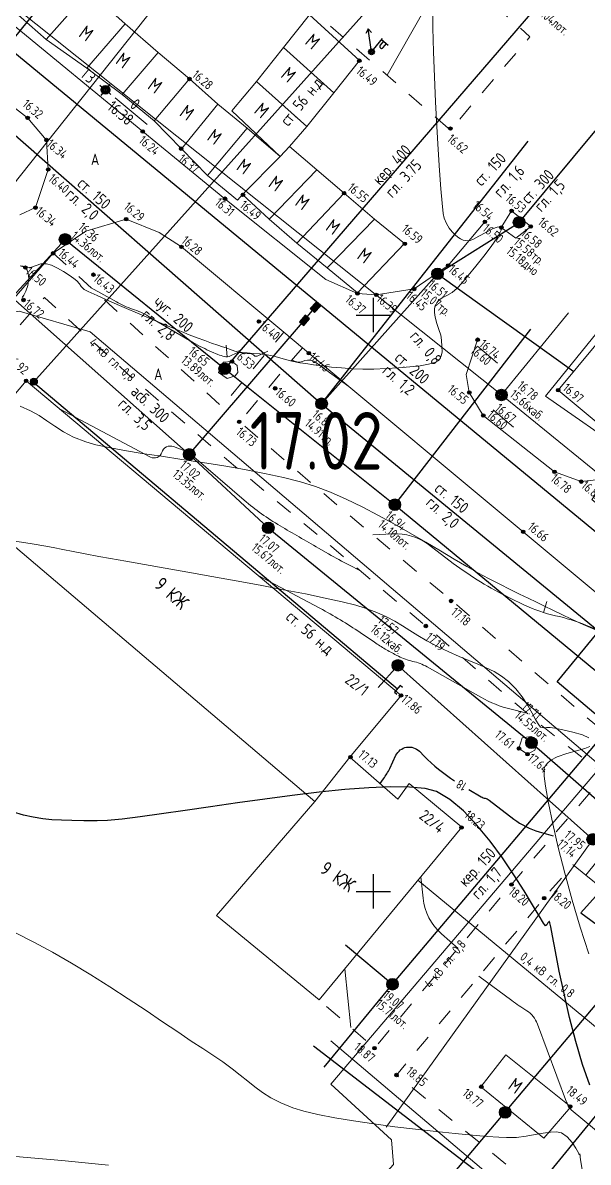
# Model space of a CAD drawing. Header units: metres. Extents: x -149473 to 83396, y -14167 to 104709.
# Drawn here: x -4696.25 to -4671.74, y 42681.98 to 42731.4 of the extents above; entities that cross this region are included whole.
import ezdxf
from ezdxf.enums import TextEntityAlignment as Align

# ---------------------------------------------------------------- set-up
doc = ezdxf.new("R2010")
doc.units = ezdxf.units.M
doc.linetypes.add('g5_01_5x1_5', pattern=[1.5, 0.75, -0.75])
for name, color, linetype, transparency in [('01_Геодезические пункты', 7, 'Continuous', 0.6), ('02_Сетка', 7, 'Continuous', 0.6), ('03_Здания и строения', 7, 'Continuous', 0.6), ('06_Инженерно-технические сооружения', 7, 'Continuous', 0.6), ('07_Объекты электропередачи', 7, 'Continuous', 0.6), ('10_Границы покрытий и угодий', 7, 'Continuous', 0.6), ('19_Горизонтали', 7, 'Continuous', 0.6), ('30_Канализация', 7, 'Continuous', 0.6), ('31_Водопровод', 7, 'Continuous', 0.6), ('32_Теплосеть', 7, 'Continuous', 0.6), ('33_Газопровод', 7, 'Continuous', 0.6), ('35_Телефон', 7, 'Continuous', 0.6), ('37_Кабель низкого напряжения', 7, 'Continuous', 0.6), ('38_Кабели высокого напряжения', 7, 'Continuous', 0.6), ('44_Крышки колодцев', 7, 'Continuous', 0.6), ('61_Отметки высоты поверхности', 7, 'Continuous', 0.6)]:
    doc.layers.add(name, color=color, linetype=linetype, transparency=transparency)
doc.layers.add('Viewport2ForCustomObjects_0', color=7, linetype='Continuous')
doc.layers.add('Сети_Горизонтали.Вспомогательные', color=1, linetype='Continuous', lineweight=9)
doc.layers.add('Сети_Горизонтали.Основные', color=1, linetype='Continuous', lineweight=30)
doc.styles.add('LIKE11', font='GOST_0.TTF')
doc.styles.add('LIKE14', font='GOST_0.TTF')
doc.styles.add('LIKE17', font='GOST_0.TTF')
doc.styles.add('LIKE32', font='GOST_0.TTF')
doc.styles.add('LIKE36', font='GOST_0.TTF')
doc.styles.add('Line_GUGK', font='GOST_0.TTF')
doc.styles.add('pragmai.shx', font='GOST_0.TTF')
doc.styles.get("Standard").update_dxf_attribs({"font": 'GOST_0.TTF'})
doc.linetypes.add('g5_119_1', pattern='A,4,-1,[31,GUGK_2005.shx,S=0.1,R=0,X=0,Y=0],0.35,[31,GUGK_2005.shx,S=0.08,R=0,X=0,Y=0],3.3,[31,GUGK_2005.shx,S=0.08,R=180,X=0,Y=0],0.35,[31,GUGK_2005.shx,S=0.1,R=180,X=0,Y=0],-1', length=10)
doc.linetypes.add('g5_119_3', pattern='A,4,-1,[31,GUGK_2005.shx,S=0.1,R=0,X=0,Y=0],4,[31,GUGK_2005.shx,S=0.1,R=180,X=0,Y=0],-1', length=10)
doc.linetypes.add('g5_121_g', pattern='A,4,-0.4,["Г",Line_GUGK,S=1,R=0,X=0,Y=-0.5],-1.2,12', length=17.6)
doc.linetypes.add('g5_121_t', pattern='A,4,-0.4,["Т",Line_GUGK,S=1,R=0,X=0,Y=-0.5],-1.2,12', length=17.6)
doc.linetypes.add('g5_122_g', pattern='A,1,-1,1.5,-0.4,["Г",Line_GUGK,S=1,R=0,X=0,Y=-0.5],-1.5,1.5,-1,4,-1,4,-1,3', length=20.9)
doc.linetypes.add('g5_122_k', pattern='A,1,-1,1.5,-0.4,["К",Line_GUGK,S=1,R=0,X=0,Y=-0.5],-1.5,1.5,-1,4,-1,4,-1,3', length=20.9)
doc.linetypes.add('g5_122_kl', pattern='A,1,-1,1.5,-0.4,["Кл",Line_GUGK,S=1,R=0,X=0,Y=-0.5],-2.4,1.5,-1,4,-1,4,-1,3', length=21.8)
doc.linetypes.add('g5_122_t', pattern='A,1,-1,1.5,-0.4,["Т",Line_GUGK,S=1,R=0,X=0,Y=-0.5],-1.5,1.5,-1,4,-1,4,-1,3', length=20.9)
doc.linetypes.add('g5_122_v', pattern='A,1,-1,1.5,-0.4,["В",Line_GUGK,S=1,R=0,X=0,Y=-0.5],-1.5,1.5,-1,4,-1,4,-1,3', length=20.9)
doc.linetypes.add('g5_133_t', pattern='A,2,[27,GUGK_2005.shx,S=0.4,R=0,X=0,Y=0],2,-1,2,[27,GUGK_2005.shx,S=0.4,R=0,X=0,Y=0],2,-1,2,[27,GUGK_2005.shx,S=0.4,R=0,X=0,Y=0],2,-0.1,["V",Line_GUGK,S=1,R=0,X=0,Y=-0.5],-1', length=15.1)

# ---------------------------------------------------------------- blocks, each defined once
blk = doc.blocks.new('g5_012')
at = {"color": 92}
for points in [[(0, -1.5), (0, 1.5)], [(-1.5, 0), (1.5, 0)]]:
    blk.add_lwpolyline(points, dxfattribs=at)
blk = doc.blocks.new('g5_115_1')
at = {"color": 0}
for points in [[(0, 0), (2, 0)], [(1.647, -0.252), (2, 0), (1.647, 0.252)]]:
    blk.add_lwpolyline(points, dxfattribs=at)
blk = doc.blocks.new('g5_330')
blk.add_hatch(color=0).paths.add_polyline_path([(0.15, 0, 1), (-0.15, 0, 1)])
at = {"color": 0}
blk.add_circle((0, 0), 0.15, dxfattribs=at)
blk = doc.blocks.new('g5_117v')
h = blk.add_hatch(color=255)
h.paths.add_polyline_path([(-0.461, 0.037), (0.461, 0.037, 0.921954)])
h.paths.add_polyline_path([(0.461, -0.037), (-0.461, -0.037, 0.921954)])
at = {"color": 0}
blk.add_line((-0.5, 0), (0.5, 0), dxfattribs=at)
blk.add_circle((0, 0), 0.5, dxfattribs=at)
blk = doc.blocks.new('g5_117sv')
h = blk.add_hatch(color=255)
h.paths.add_polyline_path([(-0.038, 0.461, 0.390634), (-0.463, 0, 0.11106), (-0.418, -0.198), (-0.038, 0.022)])
h.paths.add_polyline_path([(0.037, 0.022), (0.418, -0.198, 0.11106), (0.463, 0, 0.390634), (0.037, 0.461)])
h.paths.add_polyline_path([(-0.38, -0.263, 0.524447), (0.38, -0.263), (0, -0.043)])
at = {"color": 0}
for points in [[(0, 0.5), (0, 0)], [(0, 0), (-0.433, -0.25)], [(0.433, -0.25), (0, 0)]]:
    blk.add_lwpolyline(points, dxfattribs=at)
blk.add_circle((0, 0), 0.5, dxfattribs=at)
blk = doc.blocks.new('g5_110_1c')
h = blk.add_hatch(color=255)
edge = h.paths.add_edge_path()
edge.add_arc((0, 0), 0.212, 0, 360)
edge = h.paths.add_edge_path(flags=16)
edge.add_arc((0, 0), 0.0975, 0, 360)
h = blk.add_hatch(color=0)
edge = h.paths.add_edge_path()
edge.add_arc((0, 0), 0.06, 0, 360)
at = {"color": 0}
for p, q in [((0, 0.25), (0, 1.5)), ((0, 1.375), (0.75, 1.375))]:
    blk.add_line(p, q, dxfattribs=at)
blk.add_lwpolyline([(0.2, 1.375), (0.2, 0.932, 1.040016), (0.55, 0.932), (0.55, 1.375)], format="xyb", dxfattribs=at)
for radius in [0.25, 0.06]:
    blk.add_circle((0, 0), radius, dxfattribs=at)
blk = doc.blocks.new('g5_005_1')
h = blk.add_hatch(color=255)
edge = h.paths.add_edge_path()
edge.add_arc((0, 0), 0.338, 0, 360)
edge = h.paths.add_edge_path(flags=16)
edge.add_arc((0, 0), 0.1, 0, 360)
at = {"color": 0}
for p, q in [((-0.625, 0), (-0.375, 0)), ((0, 0.625), (0, 0.375)), ((0.375, 0), (0.625, 0)), ((0, -0.375), (0, -0.625))]:
    blk.add_line(p, q, dxfattribs=at)
for radius in [0.375, 0.0625]:
    blk.add_circle((0, 0), radius, dxfattribs=at)
blk = doc.blocks.new('g5_128a')
h = blk.add_hatch(color=255)
h.paths.add_polyline_path([(-0.1625, 0.2125), (-0.3375, 0.2125), (-0.3375, -0.2125), (-0.1625, -0.2125)])
h.paths.add_polyline_path([(0.0875, 0.2125), (-0.0875, 0.2125), (-0.0875, -0.2125), (0.0875, -0.2125)])
h.paths.add_polyline_path([(0.3375, 0.2125), (0.1625, 0.2125), (0.1625, -0.2125), (0.3375, -0.2125)])
at = {"color": 0}
blk.add_lwpolyline([(-0.375, -0.25), (0.375, -0.25), (0.375, 0.25), (-0.375, 0.25)], close=True, dxfattribs=at)
for points in [[(-0.125, -0.25), (-0.125, 0.25)], [(0.125, -0.25), (0.125, 0.25)]]:
    blk.add_lwpolyline(points, dxfattribs=at)
blk = doc.blocks.new('g5_117kb')
h = blk.add_hatch(color=255)
h.paths.add_polyline_path([(0.037, 0.037), (0.461, 0.037, 0.367426), (0.037, 0.461)])
h.paths.add_polyline_path([(-0.038, 0.461, 0.367426), (-0.461, 0.037), (-0.038, 0.037)])
h.paths.add_polyline_path([(-0.038, -0.038), (-0.461, -0.038, 0.367426), (-0.038, -0.461)])
h.paths.add_polyline_path([(0.037, -0.461, 0.367426), (0.461, -0.038), (0.037, -0.038)])
at = {"color": 0}
for points in [[(-0.5, 0), (0.5, 0)], [(0, 0.5), (0, -0.5)]]:
    blk.add_lwpolyline(points, dxfattribs=at)
blk.add_circle((0, 0), 0.5, dxfattribs=at)
blk = doc.blocks.new('g5_117kl')
h = blk.add_hatch(color=255)
h.paths.add_polyline_path([(0.418, 0.198, 0.633652), (-0.418, 0.198)])
h.paths.add_polyline_path([(-0.446, 0.122, 0.067116), (-0.463, 0, 0.067116), (-0.446, -0.122), (0.446, -0.122, 0.067116), (0.463, 0, 0.067116), (0.446, 0.122)])
h.paths.add_polyline_path([(-0.418, -0.198, 0.633652), (0.418, -0.198)])
at = {"color": 0}
for p, q in [((-0.474, 0.16), (0.474, 0.16)), ((-0.474, -0.16), (0.474, -0.16))]:
    blk.add_line(p, q, dxfattribs=at)
blk.add_circle((0, 0), 0.5, dxfattribs=at)
blk = doc.blocks.new('g5_121_7a')
at = {"color": 0, "lineweight": 30}
blk.add_lwpolyline([(0.25, 0.375), (0, 0.375), (0, -0.375), (0.25, -0.375)], dxfattribs=at)
blk = doc.blocks.new('g5_117')
h = blk.add_hatch(color=255)
h.paths.add_polyline_path([(-0.299, 0.352), (0.352, -0.299, 0.177899), (0.463, 0, 0.639215)])
h.paths.add_polyline_path([(-0.352, 0.299, 0.177899), (-0.463, 0, 0.639215), (0.299, -0.352)])
at = {"color": 0}
blk.add_lwpolyline([(0.354, -0.354), (-0.354, 0.354)], dxfattribs=at)
blk.add_circle((0, 0), 0.5, dxfattribs=at)
blk = doc.blocks.new('g5_121_7c')
h = blk.add_hatch(color=0)
edge = h.paths.add_edge_path()
edge.add_arc((0, 0), 0.3, 0, 360)
at = {"color": 0}
blk.add_circle((0, 0), 0.3, dxfattribs=at)
blk = doc.blocks.new('g_scratch')
at = {"color": 0, "linetype": 'ByBlock', "lineweight": 15}
blk.add_line((0, 0), (1, 0), dxfattribs=at)
blk = doc.blocks.new('CustomObjectsInViewport2_0')
at = {"layer": 'Сети_Горизонтали.Вспомогательные', "color": 42, "flags": 128}
for points, elevation in [([(2747.188, 1833.112), (2747.2, 1831.183), (2747.246, 1829.104), (2747.319, 1826.941), (2747.414, 1824.762), (2747.525, 1822.633), (2747.644, 1820.622), (2747.766, 1818.794), (2747.886, 1817.218), (2747.996, 1815.959), (2748.09, 1815.086), (2748.163, 1814.664), (2748.361, 1814.206), (2748.604, 1813.81), (2748.867, 1813.48), (2749.126, 1813.218), (2749.357, 1813.029), (2749.595, 1812.871), (2749.812, 1812.771), (2750.043, 1812.722), (2750.324, 1812.714), (2750.658, 1812.83), (2751.171, 1813.101), (2751.769, 1813.432), (2752.356, 1813.729), (2752.756, 1813.879), (2752.983, 1813.909), (2753.088, 1813.878), (2753.124, 1813.845), (2753.14, 1813.809), (2753.133, 1813.697), (2753.034, 1813.443), (2752.76, 1812.968), (2752.244, 1812.216), (2751.604, 1811.363), (2750.916, 1810.492), (2750.253, 1809.685), (2749.689, 1809.024), (2749.3, 1808.591), (2748.849, 1808.217), (2748.405, 1807.967), (2747.997, 1807.752), (2747.715, 1807.543), (2747.539, 1807.334), (2747.442, 1807.16), (2747.401, 1807.059), (2747.372, 1806.971), (2747.336, 1806.785), (2747.329, 1806.488), (2747.391, 1806.07), (2747.539, 1805.532), (2747.716, 1805.001), (2747.867, 1804.508), (2747.934, 1804.079), (2747.965, 1803.542), (2747.985, 1803.081), (2747.919, 1802.682), (2747.693, 1802.332), (2747.374, 1802.155), (2746.822, 1802.001), (2746.08, 1801.869), (2745.191, 1801.761), (2744.196, 1801.676), (2743.139, 1801.615), (2742.06, 1801.578), (2741.117, 1801.576), (2740.179, 1801.611), (2739.263, 1801.673), (2738.388, 1801.756), (2737.571, 1801.85), (2736.829, 1801.95), (2736.181, 1802.046), (2735.643, 1802.131), (2734.965, 1802.262), (2734.412, 1802.404), (2733.915, 1802.547), (2733.405, 1802.683), (2732.814, 1802.804), (2732.184, 1802.89), (2731.609, 1802.941), (2731.101, 1802.973), (2730.67, 1803.004), (2730.33, 1803.052), (2730.024, 1803.128), (2729.79, 1803.207), (2729.558, 1803.297), (2729.26, 1803.406), (2728.957, 1803.51), (2728.533, 1803.655), (2728.01, 1803.837), (2727.409, 1804.051), (2726.753, 1804.294), (2726.061, 1804.561), (2725.391, 1804.833), (2724.385, 1805.25), (2723.151, 1805.768), (2721.796, 1806.342), (2720.427, 1806.926), (2719.152, 1807.478), (2718.076, 1807.951), (2717.306, 1808.302), (2716.951, 1808.485), (2716.711, 1808.733), (2716.558, 1808.98), (2716.325, 1809.243), (2716.069, 1809.438), (2715.666, 1809.718), (2715.172, 1810.035), (2714.642, 1810.339), (2714.133, 1810.582), (2713.701, 1810.717), (2713.212, 1810.708), (2712.81, 1810.572), (2712.405, 1810.429), (2711.906, 1810.4), (2711.491, 1810.494)], 16.5), ([(2761.241, 1778.979), (2760.214, 1779.406), (2759.202, 1779.871), (2758.366, 1780.28), (2757.596, 1780.653), (2756.869, 1781.003), (2756.159, 1781.346), (2755.442, 1781.693), (2754.692, 1782.06), (2753.885, 1782.46), (2752.997, 1782.906), (2752.001, 1783.412), (2751.138, 1783.876), (2750.145, 1784.441), (2749.04, 1785.09), (2747.842, 1785.801), (2746.567, 1786.555), (2745.234, 1787.333), (2743.86, 1788.115), (2742.463, 1788.881), (2741.061, 1789.612), (2739.672, 1790.288), (2738.313, 1790.89), (2737.002, 1791.397), (2735.711, 1791.801), (2734.23, 1792.178), (2732.601, 1792.53), (2730.863, 1792.859), (2729.059, 1793.169), (2727.228, 1793.462), (2725.412, 1793.74), (2723.651, 1794.007), (2721.986, 1794.265), (2720.458, 1794.516), (2719.108, 1794.763), (2717.977, 1795.009), (2717.105, 1795.256), (2716.039, 1795.681), (2715.164, 1796.137), (2714.416, 1796.609), (2713.731, 1797.081), (2713.045, 1797.539), (2712.293, 1797.966), (2711.411, 1798.349)], 17), ([(2760.696, 1750.833), (2759.964, 1753.149), (2759.27, 1755.514), (2758.63, 1757.851), (2758.061, 1760.083), (2757.579, 1762.134), (2757.203, 1763.929), (2756.948, 1765.389), (2756.842, 1766.266), (2756.827, 1766.728), (2756.849, 1766.933), (2756.87, 1767.004), (2756.929, 1767.126), (2757.089, 1767.35), (2757.417, 1767.636), (2757.979, 1767.94), (2758.798, 1768.225), (2759.634, 1768.447), (2760.372, 1768.647), (2760.811, 1768.821)], 17.5), ([(2760.705, 1769.588), (2760.169, 1769.833), (2759.332, 1770.089), (2758.469, 1770.286), (2757.753, 1770.419), (2757.357, 1770.487), (2757.049, 1770.489), (2756.795, 1770.45), (2756.531, 1770.511), (2756.369, 1770.709), (2756.129, 1771.129), (2755.812, 1771.712), (2755.415, 1772.399), (2754.939, 1773.129), (2754.382, 1773.844), (2753.743, 1774.483), (2753.135, 1774.946), (2752.494, 1775.333), (2751.815, 1775.671), (2751.09, 1775.984), (2750.312, 1776.299), (2749.475, 1776.64), (2748.572, 1777.034), (2747.595, 1777.507), (2746.669, 1778.005), (2745.887, 1778.466), (2745.197, 1778.897), (2744.548, 1779.304), (2743.888, 1779.696), (2743.165, 1780.078), (2742.329, 1780.458), (2741.327, 1780.844), (2740.502, 1781.091), (2739.325, 1781.382), (2737.853, 1781.709), (2736.141, 1782.063), (2734.246, 1782.436), (2732.224, 1782.821), (2730.131, 1783.208), (2728.024, 1783.59), (2725.959, 1783.959), (2723.993, 1784.307), (2722.18, 1784.625), (2720.579, 1784.906), (2719.244, 1785.141), (2718.233, 1785.323), (2717.041, 1785.546), (2716.017, 1785.747), (2715.111, 1785.929), (2714.277, 1786.095), (2713.466, 1786.25), (2712.63, 1786.396), (2711.719, 1786.538), (2710.687, 1786.679)], 17.5), ([(2711.593, 1807.783), (2711.733, 1807.989), (2711.908, 1808.327), (2712.072, 1808.813), (2712.155, 1809.422), (2712.116, 1809.867), (2712.021, 1810.153), (2711.925, 1810.312), (2711.866, 1810.38), (2711.802, 1810.438), (2711.66, 1810.513), (2711.414, 1810.543)], 16.5), ([(2760.145, 1732.149), (2760.03, 1732.796), (2759.973, 1733.208), (2759.95, 1733.409), (2759.943, 1733.474), (2759.942, 1733.483), (2759.934, 1733.477), (2759.905, 1733.443), (2759.883, 1733.42), (2759.806, 1733.582), (2759.594, 1733.979), (2759.267, 1734.486), (2758.845, 1734.974), (2758.348, 1735.314), (2757.918, 1735.406), (2757.386, 1735.386), (2756.764, 1735.291), (2756.061, 1735.157), (2755.288, 1735.023), (2754.454, 1734.925), (2753.569, 1734.9), (2752.897, 1734.934), (2751.894, 1735.007), (2750.617, 1735.115), (2749.121, 1735.257), (2747.462, 1735.429), (2745.696, 1735.627), (2743.88, 1735.848), (2742.068, 1736.09), (2740.318, 1736.348), (2738.684, 1736.621), (2737.224, 1736.904), (2735.992, 1737.195), (2735.045, 1737.49), (2734.011, 1737.922), (2733.15, 1738.364), (2732.415, 1738.821), (2731.758, 1739.296), (2731.134, 1739.795), (2730.495, 1740.321), (2729.795, 1740.88), (2728.987, 1741.475), (2728.025, 1742.111), (2727.236, 1742.619), (2726.245, 1743.28), (2725.077, 1744.068), (2723.76, 1744.957), (2722.321, 1745.922), (2720.786, 1746.937), (2719.181, 1747.976), (2717.534, 1749.013), (2715.872, 1750.023), (2714.221, 1750.979), (2712.607, 1751.857), (2711.058, 1752.629)], 18.5), ([(2719.071, 1732.517), (2715.024, 1732.918), (2710.349, 1733.33)], 19)]:
    blk.add_lwpolyline(points, dxfattribs=dict(at, elevation=elevation))
at = {"layer": 'Сети_Горизонтали.Основные', "color": 40, "elevation": 18, "flags": 128}
blk.add_lwpolyline([(2760.797, 1739.453), (2760.165, 1741.238), (2759.577, 1743.231), (2759.04, 1745.32), (2758.562, 1747.395), (2758.15, 1749.344), (2757.81, 1751.055), (2757.55, 1752.417), (2757.405, 1753.18), (2757.334, 1753.525), (2757.307, 1753.633), (2757.299, 1753.648), (2757.276, 1753.647), (2757.232, 1753.617), (2757.167, 1753.522), (2757.076, 1753.367), (2756.94, 1753.264), (2756.78, 1753.497), (2756.402, 1754.137), (2755.831, 1755.105), (2755.093, 1756.319), (2754.216, 1757.698), (2753.226, 1759.162), (2752.148, 1760.629), (2751.01, 1762.019), (2749.837, 1763.252), (2748.656, 1764.245), (2747.493, 1764.918), (2746.512, 1765.182), (2745.177, 1765.316), (2743.54, 1765.337), (2741.652, 1765.259), (2739.564, 1765.098), (2737.327, 1764.87), (2734.993, 1764.591), (2732.614, 1764.277), (2730.239, 1763.943), (2727.922, 1763.605), (2725.712, 1763.278), (2723.662, 1762.979), (2721.822, 1762.724), (2720.243, 1762.527), (2718.978, 1762.404), (2718.077, 1762.372), (2716.917, 1762.396), (2715.904, 1762.411), (2715, 1762.433), (2714.166, 1762.476), (2713.362, 1762.556), (2712.551, 1762.688), (2711.692, 1762.888), (2710.746, 1763.169)], dxfattribs=at)

msp = doc.modelspace()

# ---------------------------------------------------------------- linework, layer by layer
at = {"layer": '01_Геодезические пункты', "color": 7, "lineweight": 20, "flags": 128}
msp.add_lwpolyline([(-4690.863, 42726.986), (-4692.254, 42728.144)], dxfattribs=at)
at = {"layer": '03_Здания и строения', "color": 7, "linetype": 'Continuous', "lineweight": 20, "flags": 128}
for points in [[(-4693.392, 42732.767), (-4691.817, 42731.353), (-4690.379, 42730.115), (-4689.027, 42728.965), (-4687.795, 42727.878), (-4686.531, 42726.826), (-4685.091, 42725.605), (-4684.694, 42726.032), (-4683.501, 42725.018), (-4682.324, 42724.01), (-4681.001, 42722.883), (-4679.703, 42721.827), (-4681.741, 42719.683), (-4683.064, 42720.766), (-4684.366, 42721.849), (-4685.568, 42722.882), (-4686.729, 42723.947), (-4686.949, 42723.708), (-4688.243, 42724.779), (-4689.371, 42725.939), (-4690.564, 42727.15), (-4691.946, 42728.292), (-4693.479, 42729.428), (-4695.241, 42730.674), (-4696.678, 42731.951)], [(-4695.241, 42730.674), (-4693.392, 42732.767)], [(-4685.091, 42725.605), (-4684.694, 42726.032), (-4683.94, 42726.898), (-4682.762, 42728.356), (-4681.66, 42729.768), (-4683.825, 42731.741), (-4684.949, 42730.329), (-4686.126, 42728.856), (-4687.184, 42727.579), (-4685.091, 42725.605)], [(-4691.817, 42731.353), (-4693.479, 42729.428)], [(-4691.946, 42728.292), (-4690.379, 42730.115)], [(-4682.762, 42728.356), (-4684.949, 42730.329)], [(-4689.027, 42728.965), (-4690.564, 42727.15)], [(-4686.126, 42728.856), (-4683.94, 42726.898)], [(-4687.795, 42727.878), (-4689.371, 42725.939)], [(-4688.243, 42724.779), (-4686.531, 42726.826)], [(-4686.729, 42723.947), (-4685.091, 42725.605)], [(-4683.501, 42725.018), (-4685.568, 42722.882)], [(-4682.324, 42724.01), (-4684.366, 42721.849)], [(-4681.001, 42722.883), (-4683.064, 42720.766)], [(-4673.044, 42715.467), (-4665.743, 42709.382), (-4661.735, 42714.385), (-4668.853, 42720.514), (-4673.044, 42715.467)], [(-4699.85, 42711.427), (-4696.108, 42715.873), (-4679.855, 42702.225), (-4682.073, 42699.541), (-4683.598, 42697.623), (-4699.85, 42711.427)], [(-4682.073, 42699.541), (-4679.993, 42697.727), (-4679.505, 42698.397), (-4677.221, 42696.507), (-4683.411, 42689.017), (-4687.856, 42692.676), (-4683.598, 42697.623), (-4682.073, 42699.541)], [(-4669.476, 42694.523), (-4670.485, 42693.326), (-4671.84, 42694.422), (-4670.831, 42695.684), (-4669.476, 42694.523)], [(-4675.309, 42686.629), (-4672.502, 42684.379), (-4673.663, 42683.024), (-4676.398, 42685.25), (-4675.309, 42686.629)]]:
    msp.add_lwpolyline(points, dxfattribs=at)
at = {"layer": '06_Инженерно-технические сооружения', "color": 7, "linetype": 'Continuous', "lineweight": 20, "flags": 128}
for points in [[(-4675.061, 42723.244), (-4675.509, 42722.515), (-4674.88, 42722.057), (-4674.237, 42722.565), (-4675.061, 42723.244)], [(-4687.559, 42716.685), (-4687.182, 42716.708), (-4686.958, 42716.538), (-4686.931, 42716.236), (-4687.042, 42716.083), (-4687.394, 42715.969), (-4687.773, 42716.238), (-4687.559, 42716.685)], [(-4674.743, 42699.924), (-4674.602, 42700.38), (-4674.231, 42700.442), (-4673.958, 42700.142), (-4674.062, 42699.851), (-4674.373, 42699.676), (-4674.743, 42699.924)]]:
    msp.add_lwpolyline(points, dxfattribs=at)
at = {"layer": '10_Границы покрытий и угодий', "color": 7, "linetype": 'Continuous', "lineweight": 20, "flags": 128}
for points in [[(-4686.9, 42746.144), (-4688.467, 42746.036), (-4689.927, 42745.764), (-4691.43, 42744.87), (-4698.004, 42737.115), (-4698.731, 42735.777), (-4698.769, 42734.043), (-4698.157, 42732.654), (-4696.988, 42731.573), (-4691.054, 42726.686), (-4687.487, 42723.771), (-4683.113, 42720.263), (-4681.743, 42719.658), (-4680.928, 42719.597), (-4679.287, 42719.856), (-4677.812, 42720.875), (-4676.221, 42722.766)], [(-4696.041, 42727.276), (-4699.595, 42730.038), (-4700.79, 42730.426), (-4701.994, 42730.457), (-4703.036, 42730.12), (-4704.128, 42729.385), (-4705.804, 42727.489)], [(-4695.699, 42723.383), (-4695.149, 42725.04), (-4695.226, 42726.316), (-4696.041, 42727.276)], [(-4694.933, 42721.402), (-4693.522, 42722.364), (-4691.77, 42722.881), (-4690.338, 42722.302), (-4689.376, 42721.68), (-4684.94, 42717.977), (-4684.134, 42717.304), (-4683.855, 42717.071), (-4674.559, 42709.324), (-4666.418, 42702.531), (-4660.258, 42697.154), (-4659.74, 42695.745), (-4659.989, 42694.373), (-4661.474, 42692.605), (-4662.046, 42691.924), (-4662.612, 42691.258), (-4671.844, 42680.378)], [(-4694.933, 42721.402), (-4703.007, 42712.1), (-4703.518, 42711.24), (-4703.53, 42710.604), (-4703.079, 42709.958)], [(-4676.537, 42717.655), (-4677.036, 42716.148), (-4676.898, 42715.365), (-4676.289, 42714.368), (-4673.205, 42711.922), (-4672.045, 42711.497), (-4670.895, 42711.637), (-4670.003, 42711.926), (-4669.508, 42712.52)], [(-4671.844, 42680.378), (-4672.986, 42679.998), (-4674.026, 42680.023), (-4674.946, 42680.507), (-4682.892, 42687.246)]]:
    msp.add_lwpolyline(points, dxfattribs=at)
at = {"layer": '10_Границы покрытий и угодий', "color": 7, "linetype": 'g5_01_5x1_5', "lineweight": 20, "flags": 128}
for points in [[(-4680.516, 42739.318), (-4675.737, 42735.324), (-4677.189, 42733.394), (-4674.267, 42730.797), (-4677.719, 42726.748), (-4685.338, 42733.343), (-4680.516, 42739.318)], [(-4695.699, 42723.383), (-4698.983, 42721.884), (-4705.563, 42727.307), (-4705.804, 42727.489)], [(-4694.933, 42721.402), (-4687.627, 42714.759), (-4684.94, 42717.977)], [(-4702.277, 42710.518), (-4702.844, 42711.086), (-4695.313, 42719.484), (-4691.502, 42715.991), (-4687.113, 42712.207), (-4682.875, 42708.682), (-4678.307, 42704.834), (-4674.075, 42701.169), (-4671.026, 42698.752), (-4674.529, 42694.666), (-4681.005, 42686.924), (-4683.411, 42689.017)], [(-4684.134, 42717.304), (-4686.851, 42714.095), (-4682.394, 42710.283), (-4677.321, 42706.047), (-4673.182, 42702.466), (-4669.189, 42699.02), (-4665.393, 42695.814), (-4661.474, 42692.605)], [(-4672.986, 42679.998), (-4680.052, 42685.758), (-4673.426, 42693.701), (-4672.402, 42694.869), (-4671.84, 42694.422), (-4670.485, 42693.326), (-4669.476, 42694.523), (-4668.212, 42695.997), (-4662.612, 42691.258)]]:
    msp.add_lwpolyline(points, dxfattribs=at)
at = {"layer": '19_Горизонтали', "color": 32, "linetype": 'Continuous', "lineweight": 20, "flags": 128}
for points, elevation in [([(-4676.555, 42736.008), (-4677.4, 42734.547, 0.005037), (-4677.835, 42733.776), (-4677.835, 42733.776, -0.002782), (-4678.267, 42733.003), (-4680.464, 42729.124)], 8.25), ([(-4685.626, 42717.156), (-4686.088, 42716.943, -0.326137), (-4686.216, 42716.969), (-4686.216, 42716.969, 0.183797), (-4686.351, 42717.037), (-4686.586, 42717.061, -0.028794), (-4686.8, 42717.095), (-4686.8, 42717.095, 0.1674), (-4687.004, 42717.072), (-4687.245, 42716.956, -0.170694), (-4687.517, 42716.926), (-4687.517, 42716.926, -0.041684), (-4687.792, 42717.015), (-4688.066, 42717.13, -0.033689), (-4688.855, 42717.525), (-4690.797, 42718.666, 0.052182), (-4691.494, 42718.983), (-4691.494, 42718.983, -0.046973), (-4692.195, 42719.293), (-4693.285, 42719.904)], 8.25), ([(-4684.581, 42716.776), (-4684.545, 42716.759, 0.034034), (-4684.473, 42716.73), (-4684.38, 42716.7, 0.171607), (-4684.122, 42716.707), (-4684.022, 42716.745, -0.253203), (-4683.597, 42716.69), (-4682.121, 42715.626)], 8.25), ([(-4681.636, 42707.638), (-4682.094, 42707.873, -0.012392), (-4682.999, 42708.364), (-4683.436, 42708.615, -0.002002), (-4685.099, 42709.581), (-4685.099, 42709.581, -0.045423), (-4686.657, 42710.695), (-4688.838, 42712.576, 0.019344), (-4689.024, 42712.724), (-4689.024, 42712.724, 0.069213), (-4689.232, 42712.836), (-4689.718, 42713.018, 0.433936), (-4690.225, 42712.766), (-4690.225, 42712.766, -0.473026), (-4690.711, 42712.563), (-4694.66, 42714.657)], 8.5), ([(-4667.732, 42703.627), (-4671.81, 42705.263, 0.041157), (-4673.164, 42705.681), (-4673.164, 42705.681, -0.058853), (-4674.498, 42706.144), (-4675.151, 42706.461, -0.048156), (-4677.591, 42707.952), (-4678.671, 42708.764, 0.176344), (-4680.223, 42709.236), (-4681.085, 42709.19)], 8.5), ([(-4674.399, 42701.45), (-4675.089, 42701.622, -0.067753), (-4676.398, 42702.145), (-4678.73, 42703.466, 0.07518), (-4679.347, 42703.702), (-4679.347, 42703.702, -0.064383), (-4679.97, 42703.925), (-4680.063, 42703.973, -0.012392), (-4680.545, 42704.235), (-4680.545, 42704.235, -0.01963), (-4681.01, 42704.527), (-4681.627, 42704.949, 0.028265), (-4683.373, 42706.006), (-4686.042, 42707.421)], 8.75), ([(-4678.999, 42694.355), (-4678.902, 42693.425, 0.189734), (-4678.101, 42691.879), (-4677.383, 42691.253)], 9.25), ([(-4670.156, 42682.367), (-4670.601, 42682.706, -0.012479), (-4671.476, 42683.406), (-4672.481, 42684.252, -0.103807), (-4672.599, 42684.404), (-4672.599, 42684.404, -0.025005), (-4672.677, 42684.584), (-4673.941, 42687.97, 0.163584), (-4674.41, 42688.549), (-4674.41, 42688.549, -0.017894), (-4675.058, 42688.993), (-4676.478, 42690.043)], 9.25)]:
    msp.add_lwpolyline(points, format="xyb", dxfattribs=dict(at, elevation=elevation))
at = {"layer": '19_Горизонтали', "color": 32, "linetype": 'Continuous', "lineweight": 30, "elevation": 9, "flags": 128}
for points in [[(-4680.767, 42698.402), (-4680.613, 42698.612, 0.04592), (-4680.348, 42699.057), (-4680.076, 42699.627, -0.518775), (-4679.063, 42699.799), (-4678.855, 42699.59, 0.052602), (-4677.542, 42698.519, 0.052602)], [(-4676.922, 42698.144), (-4676.381, 42697.827, 0.084912), (-4676.205, 42697.76), (-4676.205, 42697.76, -0.116627), (-4676.035, 42697.684), (-4674.968, 42696.863, 0.094357), (-4673.87, 42696.308), (-4673.269, 42696.136)]]:
    msp.add_lwpolyline(points, format="xyb", dxfattribs=at)
at = {"layer": '19_Горизонтали', "color": 32, "linetype": 'Continuous', "lineweight": 20, "elevation": 9.5, "flags": 128}
msp.add_lwpolyline([(-4682.291, 42690.371), (-4682.026, 42687.812)], dxfattribs=at)
at = {"layer": '30_Канализация', "color": 12, "linetype": 'g5_122_k', "lineweight": 30, "flags": 128}
for points in [[(-4712.479, 42704.869), (-4705.256, 42713.272), (-4703.226, 42712.42), (-4694.42, 42722.008), (-4687.5, 42716.396), (-4673.329, 42732.846)], [(-4687.5, 42716.396), (-4680.127, 42710.497), (-4674.223, 42718.111)], [(-4680.127, 42710.497), (-4669.833, 42701.983), (-4660.433, 42713.733)], [(-4683.192, 42686.097), (-4680.228, 42689.695), (-4669.833, 42701.983)], [(-4682.266, 42691.403), (-4680.228, 42689.695)]]:
    msp.add_lwpolyline(points, dxfattribs=at)
at = {"layer": '30_Канализация', "color": 42, "linetype": 'g5_122_kl', "lineweight": 30, "flags": 128}
for points in [[(-4697.601, 42720.273), (-4689.034, 42712.68), (-4684.037, 42718.495), (-4683.573, 42719.063)], [(-4689.034, 42712.68), (-4685.61, 42709.491), (-4674.203, 42700.171), (-4667.074, 42693.943), (-4665.993, 42694.972), (-4654.446, 42687.405), (-4644.581, 42698.478), (-4641.667, 42702.479), (-4639.778, 42704.777)], [(-4681.491, 42676.845), (-4667.074, 42693.943)]]:
    msp.add_lwpolyline(points, dxfattribs=at)
at = {"layer": '31_Водопровод', "color": 94, "linetype": 'g5_122_v', "lineweight": 30, "flags": 128}
for points in [[(-4699.657, 42729.209), (-4683.3, 42714.879), (-4678.276, 42720.514), (-4674.741, 42722.745), (-4671.245, 42726.951)], [(-4683.3, 42714.879), (-4674.342, 42726.267)], [(-4678.276, 42720.514), (-4672.373, 42716.275)], [(-4683.3, 42714.879), (-4658.53, 42694.548), (-4654.172, 42699.825)], [(-4683.645, 42687.024), (-4671.672, 42677.819), (-4658.53, 42694.548), (-4640.028, 42679.464)]]:
    msp.add_lwpolyline(points, dxfattribs=at)
at = {"layer": '32_Теплосеть', "color": 5, "linetype": 'g5_121_t', "lineweight": 30, "flags": 128}
msp.add_lwpolyline([(-4690.974, 42737.756), (-4696.925, 42730.367), (-4669.935, 42708.11), (-4667.465, 42710.981)], dxfattribs=at)
at = {"layer": '32_Теплосеть', "color": 5, "linetype": 'g5_122_t', "lineweight": 30, "flags": 128}
for points in [[(-4667.391, 42697.996), (-4673.085, 42702.81), (-4666.907, 42710.352)], [(-4659.012, 42707.883), (-4663.593, 42702.221), (-4672.066, 42692.794)], [(-4672.066, 42692.794), (-4667.164, 42689.187), (-4662.639, 42685.649), (-4664.452, 42683.287), (-4661.73, 42681.235)], [(-4679.884, 42673.613), (-4667.164, 42689.187)]]:
    msp.add_lwpolyline(points, dxfattribs=at)
at = {"layer": '33_Газопровод', "color": 132, "linetype": 'g5_122_g', "lineweight": 30, "flags": 128}
msp.add_lwpolyline([(-4695.793, 42715.811), (-4676.761, 42737.058)], dxfattribs=at)
at = {"layer": '33_Газопровод', "color": 132, "linetype": 'g5_121_g', "lineweight": 30, "flags": 128}
msp.add_lwpolyline([(-4695.793, 42715.811), (-4680.013, 42702.506)], dxfattribs=at)
at = {"layer": '35_Телефон', "color": 6, "linetype": 'g5_133_t', "lineweight": 20, "flags": 128}
for points in [[(-4702.739, 42736.987), (-4675.501, 42715.256), (-4672.603, 42718.816)], [(-4675.501, 42715.256), (-4663.857, 42705.779), (-4671.547, 42695.981), (-4679.989, 42703.529), (-4680.843, 42702.574)], [(-4671.547, 42695.981), (-4680.502, 42683.499)]]:
    msp.add_lwpolyline(points, dxfattribs=at)
at = {"layer": '37_Кабель низкого напряжения', "color": 1, "linetype": 'g5_119_3', "lineweight": 20, "flags": 128}
for points in [[(-4702.552, 42716.985), (-4673.505, 42753.582), (-4679.242, 42758.364), (-4677.197, 42760.729)], [(-4668.896, 42720.999), (-4673.588, 42715.203), (-4670.028, 42712.72), (-4671.588, 42710.728), (-4654.955, 42696.859), (-4653.08, 42698.913)], [(-4657.892, 42686.032), (-4666.344, 42693.179), (-4671.023, 42687.511), (-4679.123, 42694.205)]]:
    msp.add_lwpolyline(points, dxfattribs=at)
at = {"layer": '38_Кабели высокого напряжения', "color": 1, "linetype": 'g5_119_1', "lineweight": 20, "flags": 128}
for points in [[(-4702.615, 42717.39), (-4700.919, 42717.438), (-4698.528, 42718.497), (-4696.406, 42718.894), (-4693.331, 42717.994), (-4670.716, 42698.753), (-4668.173, 42697.789), (-4664.874, 42697.128), (-4662.87, 42697.903), (-4661.575, 42698.082), (-4659.269, 42697.345), (-4640.406, 42682.005), (-4639.28, 42683.319)], [(-4681.295, 42680.649), (-4680.181, 42681.879), (-4680.274, 42682.947), (-4682.897, 42685.361), (-4667.237, 42703.801), (-4640.432, 42682.394), (-4639.4, 42683.625)]]:
    msp.add_lwpolyline(points, dxfattribs=at)
at = {"layer": '61_Отметки высоты поверхности', "color": 7, "linetype": 'Continuous', "lineweight": 5, "flags": 128}
for points in [[(-4676.546, 42717.378), (-4675.671, 42716.63)], [(-4675.857, 42714.615), (-4674.983, 42713.867)]]:
    msp.add_lwpolyline(points, dxfattribs=at)

# ---------------------------------------------------------------- block references
at = {"layer": '01_Геодезические пункты', "color": 7, "linetype": 'Continuous', "lineweight": 20, "xscale": 0.5, "yscale": 0.5, "zscale": 0.5, "rotation": 320.2244407250127}
msp.add_blockref('g5_005_1', (-4692.672, 42728.493, 8.192), dxfattribs=at)
at = {"layer": '02_Сетка', "color": 92, "linetype": 'Continuous', "lineweight": 15, "ltscale": 0.5, "xscale": 0.5, "yscale": 0.5, "zscale": 0.5}
for p in [(-4681.056, 42718.725), (-4681.056, 42693.725)]:
    msp.add_blockref('g5_012', p, dxfattribs=at)
at = {"layer": '06_Инженерно-технические сооружения', "color": 7, "linetype": 'Continuous', "lineweight": 20, "xscale": 0.5, "yscale": 0.5, "zscale": 0.5}
for p, rotation in [((-4683.573, 42719.063, 8.142), 47.20230320106146), ((-4684.037, 42718.495, 8.148), 49.58902800843263)]:
    msp.add_blockref('g5_128a', p, dxfattribs=dict(at, rotation=rotation))
at = {"layer": '07_Объекты электропередачи', "color": 7, "linetype": 'Continuous', "lineweight": 20, "xscale": 0.5, "yscale": 0.5, "zscale": 0.5}
for name, p, rotation in [('g5_115_1', (-4681.136, 42730.143, 8.232), 98.42815541195037), ('g5_110_1c', (-4681.136, 42730.143), 320.2655211251469)]:
    msp.add_blockref(name, p, dxfattribs=dict(at, rotation=rotation))
at = {"layer": '19_Горизонтали', "color": 32, "linetype": 'Continuous', "lineweight": -3, "xscale": 0.5, "yscale": 0.5, "zscale": 0.5}
for p, rotation in [((-4687.392, 42716.917, 8.25), 94.26332462213001), ((-4673.688, 42705.821, 8.5), 72.85584519715265)]:
    msp.add_blockref('g_scratch', p, dxfattribs=dict(at, rotation=rotation))
at = {"layer": '33_Газопровод', "color": 7, "linetype": 'Continuous', "lineweight": 20, "xscale": 0.5, "yscale": 0.5, "zscale": 0.5}
for name, p, rotation in [('g5_121_7c', (-4695.772, 42715.834), 228.1473745062102), ('g5_121_7a', (-4680.013, 42702.506, 8.909), 319.8650366256289)]:
    msp.add_blockref(name, p, dxfattribs=dict(at, rotation=rotation))
at = {"layer": '44_Крышки колодцев', "color": 7, "linetype": 'Continuous', "lineweight": 20, "xscale": 0.5, "yscale": 0.5, "zscale": 0.5}
for name, p, rotation in [('g5_117v', (-4674.741, 42722.745, 8.287), 320.2244407250127), ('g5_117kb', (-4694.42, 42722.008, 8.18), 320.2244407250127), ('g5_117v', (-4678.276, 42720.514, 8.253), 320.2244407250127), ('g5_117kb', (-4687.5, 42716.396, 8.326), 320.2244407250127), ('g5_117sv', (-4675.501, 42715.256, 8.391), 320.2244407250127), ('g5_117v', (-4683.3, 42714.879, 8.398), 320.2244407250127), ('g5_117kl', (-4689.034, 42712.68, 8.508), 320.2244407250127), ('g5_117kb', (-4680.127, 42710.497, 8.47), 320.2244407250127), ('g5_117kl', (-4685.61, 42709.491, 8.534), 320.2244407250127), ('g5_117sv', (-4679.989, 42703.529, 8.786), 320.2244407250127), ('g5_117kl', (-4674.203, 42700.171, 8.854), 320.2244407250127), ('g5_117sv', (-4671.547, 42695.981, 8.976), 320.2655211251469), ('g5_117kb', (-4680.228, 42689.695, 9.535), 320.2655211251469), ('g5_117', (-4675.341, 42684.138), 320.2655211251469)]:
    msp.add_blockref(name, p, dxfattribs=dict(at, rotation=rotation))
at = {"layer": '61_Отметки высоты поверхности', "color": 7, "linetype": 'Continuous', "lineweight": 20, "xscale": 0.5, "yscale": 0.5, "zscale": 0.5}
for p, rotation in [((-4681.664, 42729.758), 320.1837874390728), ((-4689.027, 42728.965), 320.1837874390728), ((-4696.041, 42727.276, 8.158), 320.2244407250127), ((-4691.054, 42726.686, 8.12), 320.2244407250127), ((-4677.719, 42726.812), 320.1837874390728), ((-4695.226, 42726.316, 8.172), 320.2244407250127), ((-4689.385, 42725.941), 320.1837874390728), ((-4695.149, 42725.04, 8.2), 320.2244407250127), ((-4687.487, 42723.771, 8.156), 320.2244407250127), ((-4686.707, 42723.937), 320.1837874390728), ((-4682.324, 42724.01), 320.1837874390728), ((-4695.699, 42723.383, 8.172), 320.2244407250127), ((-4675.061, 42723.244, 8.267), 320.2244407250127), ((-4691.77, 42722.881, 8.143), 320.2244407250127), ((-4676.221, 42722.766, 8.268), 320.2244407250127), ((-4674.237, 42722.565, 8.309), 320.2244407250127), ((-4675.509, 42722.515, 8.25), 320.2244407250127), ((-4689.376, 42721.68, 8.138), 320.2244407250127), ((-4679.694, 42721.817), 320.1837874390728), ((-4694.933, 42721.402, 8.219), 320.2244407250127), ((-4696.137, 42720.783, 8.251), 320.2244407250127), ((-4677.812, 42720.875, 8.227), 320.2244407250127), ((-4693.191, 42720.473, 8.216), 320.2244407250127), ((-4681.743, 42719.658, 8.185), 320.2244407250127), ((-4680.928, 42719.597, 8.196), 320.2244407250127), ((-4679.287, 42719.856, 8.224), 320.2244407250127), ((-4696.221, 42719.377, 8.358), 320.2244407250127), ((-4686.014, 42718.445, 8.201), 320.2244407250127), ((-4676.537, 42717.655, 8.302), 320.2244407250127), ((-4687.182, 42716.708, 8.265), 320.2244407250127), ((-4683.855, 42717.071, 8.232), 320.2244407250127), ((-4696.108, 42715.873, 8.458), 320.2244407250127), ((-4685.313, 42715.544, 8.299), 320.2244407250127), ((-4676.898, 42715.365, 8.277), 320.2244407250127), ((-4673.044, 42715.467, 8.485), 320.2244407250127), ((-4676.289, 42714.368, 8.297), 320.2244407250127), ((-4686.869, 42714.095), 320.1837874390728), ((-4673.205, 42711.922, 8.392), 320.2244407250127), ((-4672.045, 42711.497, 8.416), 320.2244407250127), ((-4674.559, 42709.324, 8.329), 320.2244407250127), ((-4677.686, 42706.322), 320.1837874390728), ((-4678.782, 42705.234), 320.1837874390728), ((-4679.855, 42702.225, 8.93), 320.2244407250127), ((-4674.743, 42699.924, 8.806), 320.2244407250127), ((-4682.049, 42699.549), 320.1837874390728), ((-4674.373, 42699.676, 8.82), 320.2244407250127), ((-4677.233, 42696.491), 320.1837874390728), ((-4675.07, 42694.019), 320.1837874390728), ((-4673.652, 42693.43), 320.1837874390728), ((-4681.007, 42686.925), 320.1837874390728), ((-4680.052, 42685.758), 320.1837874390728), ((-4676.377, 42685.25), 320.1837874390728), ((-4672.521, 42684.391), 320.1837874390728)]:
    msp.add_blockref('g5_330', p, dxfattribs=dict(at, rotation=rotation))
at = {"layer": 'Viewport2ForCustomObjects_0', "xscale": 0.5, "yscale": 0.5, "zscale": 0.5}
msp.add_blockref('CustomObjectsInViewport2_0', (-6052.071, 41815.592), dxfattribs=at)

# ---------------------------------------------------------------- texts
at = {"color": 7, "linetype": 'Continuous', "lineweight": 15, "ltscale": 0.5, "style": 'LIKE11'}
for s, rotation, p in [('13.04лот.', 320.2244, (-4674.096, 42731.924)), ('16.36', 320.2244, (-4693.884, 42722.472)), ('14.36лот.', 320.2244, (-4694.204, 42722.088)), ('16.58', 320.2244, (-4674.694, 42722.207)), ('15.18дно', 320.2244, (-4675.333, 42721.439)), ('15.58тр.', 320.2244, (-4675.013, 42721.823)), ('16.51', 320.2244, (-4678.724, 42719.976)), ('15.07тр.', 320.2244, (-4679.044, 42719.592)), ('16.65', 320.2244, (-4689.11, 42717.083)), ('13.89лот.', 320.2244, (-4689.43, 42716.698)), ('16.78', 320.2244, (-4674.856, 42715.6)), ('15.66каб.', 320.2244, (-4675.176, 42715.215)), ('16.8', 320.2244, (-4683.748, 42714.341)), ('14.91тр.', 320.2244, (-4684.068, 42713.957)), ('17.02', 320.2244, (-4689.482, 42712.142)), ('13.35лот.', 320.2244, (-4689.802, 42711.757)), ('14.10лот.', 320.2244, (-4680.895, 42709.574)), ('16.94', 320.2244, (-4680.575, 42709.959)), ('17.07', 320.2244, (-4686.058, 42708.953)), ('15.67лот.', 320.2244, (-4686.378, 42708.568)), ('17.57', 320.2244, (-4680.9, 42705.415)), ('16.12каб.', 320.2244, (-4681.22, 42705.031)), ('17.71', 320.2244, (-4674.651, 42701.68)), ('14.55лот.', 320.2244, (-4674.971, 42701.296)), ('17.95', 320.2655, (-4672.816, 42696.107)), ('17.14', 320.2655, (-4673.136, 42695.722)), ('19.07', 320.2655, (-4680.675, 42689.157)), ('15.71лот.', 320.2655, (-4680.995, 42688.772))]:
    msp.add_text(s, height=0.4, rotation=rotation, dxfattribs=at).set_placement(p)
at = {"color": 6, "linetype": 'ByBlock', "lineweight": 60, "insert": (-4686.418, 42714.518), "char_height": 2.5, "attachment_point": 1}
msp.add_mtext_dynamic_manual_height_columns('17.02', width=11.20535, gutter_width=6.25, heights=[0], dxfattribs=at)
at = {"layer": '01_Геодезические пункты', "color": 7, "linetype": 'Continuous', "lineweight": 20, "ltscale": 0.5, "style": 'LIKE36'}
for s, p in [('T3', (-4693.816, 42729.12)), ('16.38', (-4692.635, 42727.681)), ('0', (-4691.643, 42727.766))]:
    msp.add_text(s, height=0.5, rotation=320.2244, dxfattribs=at).set_placement(p)
at = {"layer": '03_Здания и строения', "color": 7, "linetype": 'Continuous', "lineweight": 15}
for s, height, rotation, style, p in [('М', 0.6, 324.1028, 'LIKE14', (-4693.869, 42730.838)), ('М', 0.6, 319.6808, 'LIKE14', (-4684.064, 42730.515)), ('М', 0.6, 324.1028, 'LIKE14', (-4692.273, 42729.665)), ('М', 0.6, 319.6808, 'LIKE14', (-4685.11, 42729.072)), ('М', 0.6, 324.1028, 'LIKE14', (-4690.888, 42728.571)), ('М', 0.6, 324.1028, 'LIKE14', (-4689.504, 42727.399)), ('М', 0.6, 319.6808, 'LIKE14', (-4686.271, 42727.524)), ('М', 0.6, 324.1028, 'LIKE14', (-4688.309, 42726.349)), ('М', 0.6, 324.1028, 'LIKE14', (-4687.036, 42725.065)), ('М', 0.6, 324.1028, 'LIKE14', (-4685.651, 42724.328)), ('М', 0.6, 324.1028, 'LIKE14', (-4684.501, 42723.513)), ('М', 0.6, 324.1028, 'LIKE14', (-4683.172, 42722.441)), ('М', 0.6, 324.1028, 'LIKE14', (-4681.81, 42721.202)), ('9 КЖ', 0.6, 318.5424, 'LIKE14', (-4690.594, 42706.956)), ('22/1', 0.5, 321.9548, 'LIKE36', (-4682.328, 42702.815)), ('22/4', 0.5, 321.9548, 'LIKE36', (-4679.106, 42696.92)), ('9 КЖ', 0.6, 324.625, 'LIKE14', (-4683.422, 42694.578)), ('М', 0.6, 324.625, 'LIKE14', (-4675.266, 42685.184))]:
    msp.add_text(s, height=height, rotation=rotation, dxfattribs=dict(at, style=style)).set_placement(p)
at = {"layer": '10_Границы покрытий и угодий', "color": 7, "linetype": 'Continuous', "lineweight": 15, "style": 'LIKE11'}
for p in [(-4693.299, 42725.228), (-4690.56, 42715.909)]:
    msp.add_text('А', height=0.5, dxfattribs=at).set_placement(p)
at = {"layer": '19_Горизонтали', "color": 32, "linetype": 'Continuous', "lineweight": 15, "style": 'pragmai.shx'}
msp.add_text('18', height=0.4, rotation=148.8749, dxfattribs=at).set_placement((-4677.235, 42698.328, 9), align=Align.MIDDLE_CENTER)
at = {"layer": '30_Канализация', "color": 12, "linetype": 'Continuous', "lineweight": 15, "style": 'LIKE32'}
for s, rotation, p in [('кер. 400', 46.9063, (-4680.778, 42724.325)), ('гл. 3.75', 46.9063, (-4680.234, 42723.775)), ('чуг. 200', 318.5811, (-4690.622, 42719.228)), ('гл. 2,8', 318.5811, (-4691.156, 42718.668)), ('кер. 150', 46.9063, (-4677.05, 42693.89)), ('гл. 1,7', 46.9063, (-4676.506, 42693.34))]:
    msp.add_text(s, height=0.5, rotation=rotation, dxfattribs=at).set_placement(p)
at = {"layer": '30_Канализация', "color": 42, "linetype": 'Continuous', "lineweight": 15, "style": 'LIKE32'}
for s, p in [('асб. 300', (-4691.61, 42715.349)), ('гл. 3,5', (-4692.163, 42714.807))]:
    msp.add_text(s, height=0.5, rotation=316.6418, dxfattribs=at).set_placement(p)
at = {"layer": '31_Водопровод', "color": 94, "linetype": 'Continuous', "lineweight": 15, "style": 'LIKE32'}
for s, rotation, p in [('ст. 150', 46.9063, (-4676.373, 42724.287)), ('гл. 1,6', 46.9063, (-4675.536, 42723.783)), ('ст. 300', 46.9063, (-4674.337, 42723.513)), ('ст. 150', 317.6905, (-4693.926, 42724.366)), ('гл. 1,5', 46.9063, (-4673.778, 42723.164)), ('гл. 2,0', 317.3589, (-4694.444, 42723.897)), ('ст. 150', 320.4028, (-4678.444, 42711.12)), ('гл. 2,0', 317.3589, (-4678.819, 42710.527))]:
    msp.add_text(s, height=0.5, rotation=rotation, dxfattribs=at).set_placement(p)
at = {"layer": '32_Теплосеть', "color": 5, "linetype": 'Continuous', "lineweight": 15, "style": 'LIKE32'}
for s, p in [('ст. 200', (-4680.168, 42716.803)), ('гл. 1,2', (-4680.704, 42716.244))]:
    msp.add_text(s, height=0.5, rotation=318.3971, dxfattribs=at).set_placement(p)
at = {"layer": '33_Газопровод', "color": 132, "linetype": 'Continuous', "lineweight": 15, "style": 'LIKE32'}
for rotation, p in [(50.8451, (-4684.747, 42726.882)), (318.9909, (-4684.886, 42705.562))]:
    msp.add_text('ст. 56 н.д', height=0.5, rotation=rotation, dxfattribs=at).set_placement(p)
at = {"layer": '35_Телефон', "color": 6, "linetype": 'Continuous', "lineweight": 15, "style": 'LIKE32'}
msp.add_text('гл. 0,8', height=0.5, rotation=310.1009, dxfattribs=at).set_placement((-4679.504, 42717.784))
at = {"layer": '37_Кабель низкого напряжения', "color": 1, "linetype": 'Continuous', "lineweight": 15, "style": 'LIKE32'}
msp.add_text('0,4 кВ гл. 0,8', height=0.4, rotation=321.8543, dxfattribs=at).set_placement((-4674.734, 42690.807))
at = {"layer": '38_Кабели высокого напряжения', "color": 1, "linetype": 'Continuous', "lineweight": 15, "style": 'LIKE32'}
for rotation, p in [(317.2176, (-4693.414, 42717.473)), (50.812, (-4678.574, 42689.493))]:
    msp.add_text('4 кВ гл. 0,8', height=0.4, rotation=rotation, dxfattribs=at).set_placement(p)
at = {"layer": '61_Отметки высоты поверхности', "color": 7, "linetype": 'Continuous', "lineweight": 15, "ltscale": 0.5, "style": 'LIKE17'}
for s, rotation, p in [('16.28', 320.1838, (-4688.948, 42729.079, -7.372)), ('16.49', 320.1838, (-4681.836, 42729.25, -7.372)), ('16.32', 320.2244, (-4696.303, 42727.807)), ('16.34', 320.2244, (-4695.258, 42726.083)), ('16.24', 320.2244, (-4691.263, 42726.233)), ('16.62', 320.1838, (-4677.89, 42726.304, -7.372)), ('16.37', 320.1838, (-4689.556, 42725.433, -7.372)), ('16.40', 320.2244, (-4695.181, 42724.581)), ('16.55', 320.1838, (-4682.208, 42724.182, -7.372)), ('16.31', 320.2244, (-4687.96, 42723.538)), ('16.49', 320.1838, (-4686.878, 42723.429, -7.372)), ('16.54', 320.2244, (-4676.789, 42723.415)), ('16.53', 320.2244, (-4675.371, 42723.725)), ('16.34', 320.2244, (-4695.731, 42723.149)), ('16.29', 320.2244, (-4691.909, 42723.357)), ('16.62', 320.2244, (-4673.958, 42722.696)), ('16.59', 320.1838, (-4679.865, 42722.391, -7.372)), ('16.50', 320.2244, (-4676.355, 42722.414)), ('16.28', 320.2244, (-4689.408, 42721.887)), ('16.44', 320.2244, (-4694.754, 42721.344)), ('16.50', 320.2244, (-4696.169, 42720.549)), ('16.45', 320.2244, (-4677.844, 42720.642)), ('16.43', 320.2244, (-4693.223, 42720.239)), ('16.45', 320.2244, (-4679.674, 42719.489)), ('16.72', 320.2244, (-4696.253, 42719.143)), ('16.37', 320.2244, (-4682.314, 42719.333)), ('16.39', 320.2244, (-4680.96, 42719.364)), ('16.40', 320.2244, (-4686.046, 42718.211)), ('16.60', 320.2244, (-4676.882, 42717.112)), ('16.74', 320.2244, (-4676.498, 42717.397)), ('16.92', 320.2244, (-4696.94, 42716.718)), ('16.53', 320.2244, (-4687.133, 42716.947)), ('16.46', 320.2244, (-4683.887, 42716.838)), ('16.60', 320.2244, (-4685.345, 42715.31)), ('16.55', 320.2244, (-4677.878, 42715.43)), ('16.97', 320.2244, (-4672.883, 42715.49)), ('16.67', 320.2244, (-4675.812, 42714.616)), ('16.60', 320.2244, (-4676.167, 42714.326)), ('16.73', 320.1838, (-4687.041, 42713.587, -7.372)), ('16.78', 320.2244, (-4673.408, 42711.568)), ('16.83', 320.2244, (-4672.077, 42711.263)), ('16.66', 320.2244, (-4674.399, 42709.469)), ('17.18', 320.1838, (-4677.729, 42705.769, -7.372)), ('17.19', 320.1838, (-4678.825, 42704.68, -7.372)), ('17.86', 320.2244, (-4679.887, 42701.992)), ('17.61', 320.2244, (-4675.829, 42700.452)), ('17.13', 320.1838, (-4681.75, 42699.591, 2.133)), ('17.64', 320.2244, (-4674.405, 42699.442)), ('18.23', 320.1838, (-4677.149, 42696.972, -7.372)), ('18.20', 320.1838, (-4675.231, 42693.652, 2.133)), ('18.20', 320.1838, (-4673.404, 42693.514, 2.133)), ('18.87', 320.1838, (-4681.935, 42686.898, -7.372)), ('18.85', 320.1838, (-4679.674, 42685.852, -7.372)), ('18.77', 320.1838, (-4677.23, 42684.908, -7.372)), ('18.49', 320.1838, (-4672.733, 42685.022, -7.372))]:
    msp.add_text(s, height=0.4, rotation=rotation, dxfattribs=at).set_placement(p)

doc.saveas('drawing.dxf')
